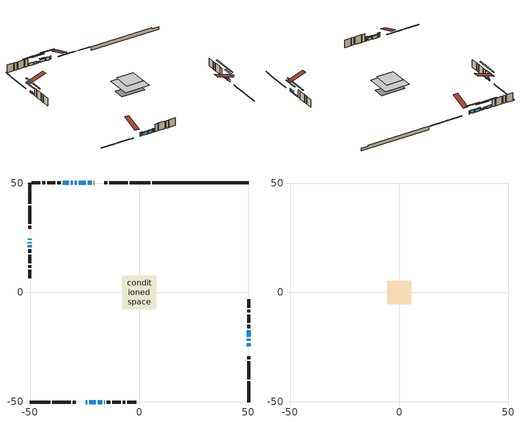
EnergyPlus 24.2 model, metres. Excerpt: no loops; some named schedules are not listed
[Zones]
conditioned space
 floor outside (Floor1 construction): -1.6,-1.6 -1.6,1.6 1.6,1.6 1.6,-1.6 z0.87
 floor adiabatic (AdiabaticFloorConstruction): -7.75,-7.75 -7.75,7.75 7.75,7.75 7.75,-7.75 z3.31
 floor foundation (Slab1 construction): -7.57,-3.46 -7.57,3.46 7.57,3.46 7.57,-3.46 z-1.32
 wall outside (RimJoist1 construction): 5.07,50.15 -4.38,50.15 / -50.15,-50.15 -40.69,-50.15 / -50.15,50.15 -50.15,40.69 / 50.15,-50.15 50.15,-40.69 z0.87:1.17
 wall outside (RimJoist2 construction): -5.31,50.15 -13.67,50.15 / -39.76,-50.15 -31.4,-50.15 / -50.15,39.76 -50.15,31.4 / 50.15,-39.76 50.15,-31.4 z0.87:1.17
 wall outside (RimJoist3 construction): -14.6,50.15 -15.92,50.15 / -30.47,-50.15 -29.15,-50.15 / -50.15,30.47 -50.15,29.15 / 50.15,-30.47 50.15,-29.15 z0.87:1.17
 wall outside (AdiabaticWallConstruction 1): -20.57,50.15 -20.87,50.15 z0.87:2.9
 wall outside (AdiabaticWallConstruction): -24.51,-50.15 -23.89,-50.15 / 50.15,-24.5 50.15,-23.13 / -22.97,-50.15 -19.92,-50.15 / -24.56,50.15 -27.61,50.15 z0.87:2.6; -21.8,50.15 -23.63,50.15 z0.87:2.85; -50.15,24.51 -50.15,24.04 / -50.15,23.12 -50.15,22.66 z0.87:1.79; 50.15,-22.2 50.15,-21.29 z0.87:2.09; -18.99,-50.15 -16.96,-50.15 z0.87:2.7; 50.15,-20.36 50.15,-17.31 / -50.15,21.73 -50.15,20.72 z0.87:1.48; -16.03,-50.15 -15.72,-50.15 z0.87:2.65; -28.54,50.15 -29.45,50.15 z0.87:1.99; -30.38,50.15 -31.3,50.15 z0.87:2.4; -32.22,50.15 -34.97,50.15 z0.87:2.39
 wall outside (Wall1 construction): -35.9,50.15 -37.45,50.15 / -14.79,-50.15 -13.24,-50.15 / -50.15,19.79 -50.15,18.23 / 50.15,-16.39 50.15,-14.83 z0.87:5.75
 wall outside (Wall2 construction): -38.38,50.15 -42.21,50.15 / -12.31,-50.15 -8.49,-50.15 / -50.15,17.3 -50.15,13.48 / 50.15,-13.9 50.15,-10.08 z0.87:5.75
 wall outside (Wall3 construction): -43.13,50.15 -44.31,50.15 / -7.56,-50.15 -6.38,-50.15 / -50.15,12.55 -50.15,11.38 / 50.15,-9.15 50.15,-7.97 z0.87:5.75
 wall outside (Wall4 construction): -45.24,50.15 -49.22,50.15 / -5.45,-50.15 -1.47,-50.15 / -50.15,10.45 -50.15,6.47 / 50.15,-7.04 50.15,-3.06 z0.87:5.75
 wall foundation (FoundationWall1 construction): 6,50.15,-1.32 6,50.15,0.87 45.73,50.15,0.87 45.73,50.15,0.31 50.15,50.15,0.31 50.15,50.15,-1.32
 window (WindowConstruction 12): -24.5,-50.15 -23.89,-50.15 z0.87:2.6
 window (WindowConstruction 5): -21.8,50.15 -23.63,50.15 z0.87:2.85
 window (WindowConstruction 6): 50.15,-24.5 50.15,-23.13 z0.87:2.6
 window (WindowConstruction 7): -50.15,24.5 -50.15,24.05 z0.87:1.78
 window (WindowConstruction 8): -22.97,-50.15 -19.92,-50.15 z0.87:2.6
 window (WindowConstruction 9): -24.56,50.15 -27.61,50.15 z0.87:2.6
 window (WindowConstruction 10): 50.15,-22.2 50.15,-21.29 z0.87:2.09
 window (WindowConstruction): -18.99,-50.15 -16.96,-50.15 z0.87:2.7
 window (WindowConstruction 11): -50.15,23.12 -50.15,22.66 z0.87:1.78
 window (WindowConstruction 13): 50.15,-20.36 50.15,-17.31 z0.87:1.48
 window (WindowConstruction 14): -50.15,21.73 -50.15,20.72 z0.87:1.48
 window (WindowConstruction 1): -16.03,-50.15 -15.72,-50.15 z0.87:2.65
 window (WindowConstruction 2): -28.54,50.15 -29.45,50.15 z0.87:1.99
 window (WindowConstruction 3): -30.38,50.15 -31.29,50.15 z0.87:2.39
 window (WindowConstruction 4): -32.22,50.15 -34.97,50.15 z0.87:2.39
 door (Door): -20.57,50.15 -20.87,50.15 z0.87:2.9
 ceiling adiabatic (AdiabaticFloorConstruction): 7.75,-7.75 7.75,7.75 -7.75,7.75 -7.75,-7.75 z3.31
attic - vented
 floor to conditioned space (Floor2 construction Reversed): -5.44,-5.44 -5.44,5.44 5.44,5.44 5.44,-5.44 z5.75
 roof outside (Roof1 construction): -19.64,50.15,5.75 -19.64,39.55,9.28 -16.85,39.55,9.28 -16.85,50.15,5.75; -25.43,-50.15,5.75 -25.43,-39.55,9.28 -28.23,-39.55,9.28 -28.23,-50.15,5.75; -50.15,25.43,5.75 -39.55,25.43,9.28 -39.55,28.23,9.28 -50.15,28.23,5.75; 50.15,-25.43,5.75 39.55,-25.43,9.28 39.55,-28.23,9.28 50.15,-28.23,5.75
shading: -23.28,-50.15 -25.11,-50.15 -25.11,-50.76 -23.28,-50.76 z3.21; -27.29,50.15 -18.14,50.15 -18.14,50.76 -27.29,50.76 z6.51; 50.15,-19.47 50.15,-28.16 50.76,-28.16 50.76,-19.47 z6.26; -50.15,20.39 -50.15,28.16 -50.76,28.16 -50.76,20.39 z5.45; -19.62,-50.15 -23.26,-50.15 -23.26,-50.44 -19.62,-50.44 z2.9; -27.91,50.15 -24.26,50.15 -24.26,50.76 -27.91,50.76 z2.9; 50.15,-20.99 50.15,-22.5 50.76,-22.5 50.76,-20.99 z2.39; -16.66,-50.15 -19.29,-50.15 -19.29,-50.76 -16.66,-50.76 z3; -50.15,22.36 -50.15,23.42 -50.76,23.42 -50.76,22.36 z2.08; 50.15,-10.61 50.15,-27.07 50.76,-27.07 50.76,-10.61 z8.19; -50.15,14.01 -50.15,28.44 -50.76,28.44 -50.76,14.01 z8.19; -15.11,-50.15 -16.64,-50.15 -16.64,-50.76 -15.11,-50.76 z3.26; -33.11,50.15 -24.88,50.15 -24.88,50.76 -33.11,50.76 z5.65; -34.95,50.15 -26.72,50.15 -26.72,50.76 -34.95,50.76 z6.05; -38.63,50.15 -28.56,50.15 -28.56,50.76 -38.63,50.76 z6.05
[Building]
Building 1: Terrain=Suburbs
[Site:Location]
Montreal Intl AP_QC: Latitude {deg}=45.47; Longitude {deg}=-73.74; Time Zone {hr}=-5; Elevation {m}=36; Keep Site Location Information=Yes
[Site:GroundTemperature:Shallow]
2.07863, -0.316383, -0.508184, 0.628371, 5.19101, 9.73239, 13.6695, 16.1636, 16.3755, 14.347, 10.5102, 6.10817
[Site:WaterMainsTemperature]
Calculation Method=Schedule; Temperature Schedule=mains temperature schedule
[Material] Roughness=Rough; Thermal Absorptance=0.9
Name | Thickness {m} | Conductivity {W/m-K} | Density {kg/m3} | Specific Heat {J/kg-K} | Solar Absorptance | Visible Absorptance
asphalt or fiberglass shingles | 0.00635 | 0.162714 | 1121.4 | 1465.45 | 0.84 | 0.84
ceiling loosefill ins | 0.169333 | 0.0480833 | 16.02 | 1046.75 | 0.7 | 0.7
ceiling stud and cavity | 0.1397 | 0.279354 | 65.682 | 1177.47 | 0.7 | 0.7
concrete 4.0 in. | 0.1016 | 1.803125 | 2242.8 | 837.4 | 0.7 | 0.7
concrete 8.0 in. | 0.2032 | 1.803125 | 2242.8 | 837.4 | 0.7 | 0.7
door material | 0.04445 | 0.053851 | 512.64 | 1214.23 | 0.7 | 0.7
exterior vertical ins | 0.0589396 | 0.029427 | 32.04 | 1214.23 | 0.7 | 0.7
floor covering | 0.0127 | 0.0433444 | 54.468 | 1339.84 | 0.6 | 0.6
floor rigid ins; rim joist rigid ins; wall rigid ins | 0.051816 | 0.029427 | 32.04 | 1214.23 | 0.7 | 0.7
floor rigid ins 1; wall rigid ins 1 | 0.512978 | 0.029427 | 32.04 | 1214.23 | 0.7 | 0.7
floor stud and cavity | 0.1397 | 0.0821983 | 92.3553 | 1139.71 | 0.7 | 0.7
floor stud and cavity 1 | 0.1397 | 1.75129 | 37.0049 | 1207.88 | 0.7 | 0.7
furniture material conditioned space 1 | 0.1524 | 0.115458 | 640.8 | 1214.23 | 0.6 | 0.6
gypsum board | 0.0127 | 0.160291 | 801 | 837.4 | 0.6 | 0.6
gypsum board 1 | 0.0127 | 0.160291 | 801 | 837.4 | 0.7 | 0.7
osb sheathing 0.5 in. | 0.0127 | 0.115458 | 512.64 | 1214.23 | 0.7 | 0.7
osb sheathing 0.75 in. | 0.01905 | 0.115458 | 512.64 | 1214.23 | 0.7 | 0.7
osb sheathing 2.0 in. | 0.0508 | 0.115458 | 512.64 | 1214.23 | 0.7 | 0.7
rim joist rigid ins 1 | 0.103632 | 0.029427 | 32.04 | 1214.23 | 0.7 | 0.7
rim joist stud and cavity | 0.0508 | 0.0409464 | 125.044 | 1163.47 | 0.6 | 0.6
rim joist stud and cavity 1 | 0.0508 | 0.130792 | 125.044 | 1163.47 | 0.6 | 0.6
wall stud and cavity | 0.1397 | 0.155567 | 139.0536 | 1170.24 | 0.7 | 0.7
wall stud and cavity 1 | 0.1397 | 0.219778 | 139.0536 | 1170.24 | 0.7 | 0.7
wall stud and cavity 2 | 0.1397 | 0.160931 | 139.0536 | 1170.24 | 0.7 | 0.7
wall stud and cavity 3 | 0.1397 | 0.220388 | 139.0536 | 1170.24 | 0.7 | 0.7
wall stud and cavity 4 | 0.0889 | 0.380278 | 52.3479 | 1209.89 | 0.7 | 0.7
wall stud and cavity 5 | 0.0889 | 0.391764 | 83.0341 | 1211.67 | 0.7 | 0.7
wood siding | 0.0254 | 0.102417 | 544.68 | 1172.36 | 0 | 0
wood siding 1; wood siding 2; wood siding 3 | 0.0254 | 0.102417 | 544.68 | 1172.36 | 0.7 | 0.7
[WindowMaterial:SimpleGlazingSystem]
Name | U-Factor {W/m2-K} | Solar Heat Gain Coefficient
WindowMaterial | 2.929848 | 0.61
WindowMaterial 1 | 3.07293 | 0.36
WindowMaterial 10 | 2.958238 | 0.63
WindowMaterial 11 | 3.03035 | 0.48
WindowMaterial 2 | 2.95597 | 0.57
WindowMaterial 3 | 3.01842 | 0.49
WindowMaterial 4 | 2.94348 | 0.59
WindowMaterial 5 | 2.97868 | 0.59
WindowMaterial 6 | 2.91338 | 0.63
WindowMaterial 7 | 3.02467 | 0.46
WindowMaterial 8 | 2.90827 | 0.64
WindowMaterial 9 | 2.95256 | 0.58
[Construction]
AdiabaticFloorConstruction: floor stud and cavity 1, floor rigid ins 1, osb sheathing 0.75 in., floor covering
AdiabaticWallConstruction: wood siding 2, wall rigid ins 1, wall stud and cavity 4, gypsum board
AdiabaticWallConstruction 1: wood siding 3, wall rigid ins 1, wall stud and cavity 4, gypsum board
Door: door material
Floor1 construction: floor stud and cavity, floor rigid ins, osb sheathing 0.75 in., floor covering
Floor2 construction Reversed: gypsum board, ceiling stud and cavity, ceiling loosefill ins
FoundationWall1 construction: concrete 8.0 in., gypsum board 1
furniture construction conditioned space 1: furniture material conditioned space 1
PartitionWallConstruction: gypsum board, wall stud and cavity 5, gypsum board
RimJoist1 construction; RimJoist2 construction: wood siding 1, rim joist rigid ins, osb sheathing 2.0 in., rim joist stud and cavity
RimJoist3 construction: wood siding 1, rim joist rigid ins 1, osb sheathing 2.0 in., rim joist stud and cavity 1
Roof1 construction: asphalt or fiberglass shingles
Slab1 construction: concrete 4.0 in.
Wall1 construction: wood siding, wall rigid ins, osb sheathing 0.5 in., wall stud and cavity, gypsum board
Wall2 construction: wood siding, wall rigid ins, osb sheathing 0.5 in., wall stud and cavity 1, gypsum board
Wall3 construction: wood siding, wall rigid ins, osb sheathing 0.5 in., wall stud and cavity 2, gypsum board
Wall4 construction: wood siding, wall rigid ins, osb sheathing 0.5 in., wall stud and cavity 3, gypsum board
WindowConstruction: WindowMaterial
WindowConstruction 1: WindowMaterial 1
WindowConstruction 10: WindowMaterial 9
WindowConstruction 11; WindowConstruction 7: WindowMaterial 7
WindowConstruction 12: WindowMaterial 10
WindowConstruction 13; WindowConstruction 14: WindowMaterial 11
WindowConstruction 2: WindowMaterial 2
WindowConstruction 3: WindowMaterial 3
WindowConstruction 4: WindowMaterial 4
WindowConstruction 5: WindowMaterial 5
WindowConstruction 6: WindowMaterial 6
WindowConstruction 8; WindowConstruction 9: WindowMaterial 8
[Zone] Multiplier=1; Part of Total Floor Area=Yes
Name | Volume {m3}
attic - vented | 67.8924
conditioned space | 862.9
[Space]
Name | Zone | Volume {m3}
attic - vented 1 | attic - vented | 67.8924
conditioned space 1 | conditioned space | 862.9
[ZoneInfiltration:EffectiveLeakageArea]
infil attic - vented 1: Zone or Space=attic - vented 1; Schedule=Always On Discrete; Effective Air Leakage Area {cm2}=4735.6; Stack Coefficient=0.000245652; Wind Coefficient=1.05896e-05
[ZoneMixing]
whole house fan mix: Zone or Space=attic - vented; Schedule=Always On Continuous; Design Flow Rate Calculation Method=Flow/Zone; Design Flow Rate {m3/s}=0; Source Zone or Space=conditioned space
[SurfaceProperty:ExposedFoundationPerimeter]
Slab1: Exposed Perimeter Calculation Method=TotalExposedPerimeter; Total Exposed Perimeter {m}=44.144
[InternalMass] Zone or ZoneList=conditioned space; Space or SpaceList=conditioned space 1
Name | Construction | Surface Area {m2}
furniture mass conditioned space 1 | furniture construction conditioned space 1 | 142.192
partition wall mass | PartitionWallConstruction | 355.48
[Lights]
interior lighting: Zone or ZoneList or Space or SpaceList=conditioned space 1; Schedule=interior lighting schedule; Design Level Calculation Method=LightingLevel; Lighting Level {W}=343.2; Return Air Fraction=0; Fraction Radiant=0.6; Fraction Visible=0.2; Fraction Replaceable=1
[People]
occupants: Zone or ZoneList or Space or SpaceList=conditioned space 1; Number of People Schedule=occupants schedule; Number of People Calculation Method=People; Number of People=3; Fraction Radiant=0.314171; Sensible Heat Fraction=0.56303; Activity Level Schedule=occupants activity schedule; Carbon Dioxide Generation Rate {m3/s-W}=0; Enable ASHRAE 55 Comfort Warnings=No; Mean Radiant Temperature Calculation Type=EnclosureAveraged
[ElectricEquipment] Zone or ZoneList or Space or SpaceList=conditioned space 1; Design Level Calculation Method=EquipmentLevel
Name | Schedule | Design Level {W} | Fraction Latent | Fraction Radiant | Fraction Lost
clothes dryer | clothes dryer schedule | 140.772 | 0.015 | 0.081 | 0.85
clothes washer | clothes washer schedule | 32.1985 | 0.03 | 0.162 | 0.7
cooking range | cooking range schedule | 215.147 | 0.08 | 0.432 | 0.2
dishwasher | dishwasher schedule | 66.8632 | 0.3 | 0.18 | 0.4
fridge | fridge schedule | 72.9452 | 0 | 0.6 | 0
mech vent house fan | mech vent house fan schedule | 1125 | 0 | 0 | 0.944444
mech vent house fan cfis | mech vent house fan cfis schedule | 0 | 0 | 0 | 0
misc plug loads | misc plug loads schedule | 494.7 | 0.045 | 0.513 | 0.1
whole house fan | Always On Discrete | 0 | 0 | 0 | 1
[OtherEquipment] Zone or ZoneList or Space or SpaceList=conditioned space 1; Design Level Calculation Method=EquipmentLevel
Name | Fuel Type | Schedule | Design Level {W} | Fraction Latent | Fraction Radiant | Fraction Lost
clothes dryer 1 | Electricity | clothes dryer schedule | 0 | 0.015 | 0.081 | 0.85
cooking range 1 | Electricity | cooking range schedule | 0 | 0.08 | 0.432 | 0.2
general water use latent | None | general water use schedule | 62.594 | 1 | 0 | 0
general water use sensible | None | general water use schedule | -61.6891 | 0 | 0.6 | 0
mech vent house fan latent load | None | Always On Discrete | 0 | 1 | 0 | 0
mech vent house fan sensible load | None | Always On Discrete | 0 | 0 | 0 | 0
water heater energy adjustment1 | Electricity | Always On Discrete | 0.01 | 0 | 0 | 1
[ZoneInfiltration:DesignFlowRate] Zone or ZoneList or Space or SpaceList=conditioned space 1; Schedule=Always On Discrete; Design Flow Rate Calculation Method=Flow/Zone; Design Flow Rate {m3/s}=0
infil flow; natural vent flow; whole house fan flow
[Foundation:Kiva]
Foundation Kiva 1: Initial Indoor Air Temperature {C}=21; Wall Height Above Grade {m}=0.869991; Wall Depth Below Slab {m}=0.2032; Custom Block Material Name 1=exterior vertical ins; Custom Block Depth 1 {m}=2.189988; Custom Block X Position 1 {m}=0.2159; Custom Block Z Position 1 {m}=0
[Foundation:Kiva:Settings]
Soil Conductivity {W/m-K}=0.849921; Soil Density {kg/m3}=1842.3; Soil Specific Heat {J/kg-K}=418.7; Ground Solar Absorptivity=0.9; Ground Thermal Absorptivity=0.9; Ground Surface Roughness {m}=0.03; Far-Field Width {m}=40; Deep-Ground Boundary Condition=ZeroFlux; Deep-Ground Depth {m}=40; Minimum Cell Dimension {m}=0.2; Maximum Cell Growth Coefficient=3; Simulation Timestep=Timestep
[Exterior:Lights]
exterior lighting: Schedule=exterior lighting schedule; Design Level {W}=75.6
[Schedule:Constant]
Name | Hourly Value
Always On Continuous; mech vent house fan schedule; mech vent house fan cfis schedule; Always On Discrete | 1
occupants activity schedule | 117.228
fridge schedule | 0
[Schedule:Week:Daily]
interior lighting schedule Week Rule - Jan1-Jan27: interior lighting schedule day, interior lighting schedule day, interior lighting schedule day, interior lighting schedule day, interior lighting schedule day, interior lighting schedule day, interior lighting schedule day, interior lighting schedule default day, interior lighting schedule default day, interior lighting schedule default day, interior lighting schedule default day, interior lighting schedule default day
interior lighting schedule Week Rule - Jan28-Feb3: interior lighting schedule day, interior lighting schedule day, interior lighting schedule day, interior lighting schedule day, interior lighting schedule day 1, interior lighting schedule day 1, interior lighting schedule day 1, interior lighting schedule default day, interior lighting schedule default day, interior lighting schedule default day, interior lighting schedule default day, interior lighting schedule default day
interior lighting schedule Week Rule - Feb4-Feb24: interior lighting schedule day 1, interior lighting schedule day 1, interior lighting schedule day 1, interior lighting schedule day 1, interior lighting schedule day 1, interior lighting schedule day 1, interior lighting schedule day 1, interior lighting schedule default day, interior lighting schedule default day, interior lighting schedule default day, interior lighting schedule default day, interior lighting schedule default day
interior lighting schedule Week Rule - Feb25-Mar3: interior lighting schedule day 1, interior lighting schedule day 1, interior lighting schedule day 1, interior lighting schedule day 1, interior lighting schedule day 2, interior lighting schedule day 2, interior lighting schedule day 2, interior lighting schedule default day, interior lighting schedule default day, interior lighting schedule default day, interior lighting schedule default day, interior lighting schedule default day
interior lighting schedule Week Rule - Mar4-Mar31: interior lighting schedule day 2, interior lighting schedule day 2, interior lighting schedule day 2, interior lighting schedule day 2, interior lighting schedule day 2, interior lighting schedule day 2, interior lighting schedule day 2, interior lighting schedule default day, interior lighting schedule default day, interior lighting schedule default day, interior lighting schedule default day, interior lighting schedule default day
interior lighting schedule Week Rule - Apr1-Apr28: interior lighting schedule day 3, interior lighting schedule day 3, interior lighting schedule day 3, interior lighting schedule day 3, interior lighting schedule day 3, interior lighting schedule day 3, interior lighting schedule day 3, interior lighting schedule default day, interior lighting schedule default day, interior lighting schedule default day, interior lighting schedule default day, interior lighting schedule default day
interior lighting schedule Week Rule - Apr29-May5: interior lighting schedule day 3, interior lighting schedule day 3, interior lighting schedule day 4, interior lighting schedule day 4, interior lighting schedule day 4, interior lighting schedule day 4, interior lighting schedule day 4, interior lighting schedule default day, interior lighting schedule default day, interior lighting schedule default day, interior lighting schedule default day, interior lighting schedule default day
interior lighting schedule Week Rule - May6-May26: interior lighting schedule day 4, interior lighting schedule day 4, interior lighting schedule day 4, interior lighting schedule day 4, interior lighting schedule day 4, interior lighting schedule day 4, interior lighting schedule day 4, interior lighting schedule default day, interior lighting schedule default day, interior lighting schedule default day, interior lighting schedule default day, interior lighting schedule default day
interior lighting schedule Week Rule - May27-Jun2: interior lighting schedule day 4, interior lighting schedule day 4, interior lighting schedule day 4, interior lighting schedule day 4, interior lighting schedule day 4, interior lighting schedule day 5, interior lighting schedule day 5, interior lighting schedule default day, interior lighting schedule default day, interior lighting schedule default day, interior lighting schedule default day, interior lighting schedule default day
interior lighting schedule Week Rule - Jun3-Jun30: interior lighting schedule day 5, interior lighting schedule day 5, interior lighting schedule day 5, interior lighting schedule day 5, interior lighting schedule day 5, interior lighting schedule day 5, interior lighting schedule day 5, interior lighting schedule default day, interior lighting schedule default day, interior lighting schedule default day, interior lighting schedule default day, interior lighting schedule default day
interior lighting schedule Week Rule - Jul1-Jul28: interior lighting schedule day 6, interior lighting schedule day 6, interior lighting schedule day 6, interior lighting schedule day 6, interior lighting schedule day 6, interior lighting schedule day 6, interior lighting schedule day 6, interior lighting schedule default day, interior lighting schedule default day, interior lighting schedule default day, interior lighting schedule default day, interior lighting schedule default day
interior lighting schedule Week Rule - Jul29-Aug4: interior lighting schedule day 6, interior lighting schedule day 6, interior lighting schedule day 6, interior lighting schedule day 7, interior lighting schedule day 7, interior lighting schedule day 7, interior lighting schedule day 7, interior lighting schedule default day, interior lighting schedule default day, interior lighting schedule default day, interior lighting schedule default day, interior lighting schedule default day
interior lighting schedule Week Rule - Aug5-Aug25: interior lighting schedule day 7, interior lighting schedule day 7, interior lighting schedule day 7, interior lighting schedule day 7, interior lighting schedule day 7, interior lighting schedule day 7, interior lighting schedule day 7, interior lighting schedule default day, interior lighting schedule default day, interior lighting schedule default day, interior lighting schedule default day, interior lighting schedule default day
interior lighting schedule Week Rule - Aug26-Sep1: interior lighting schedule day 7, interior lighting schedule day 7, interior lighting schedule day 7, interior lighting schedule day 7, interior lighting schedule day 7, interior lighting schedule day 7, interior lighting schedule day 8, interior lighting schedule default day, interior lighting schedule default day, interior lighting schedule default day, interior lighting schedule default day, interior lighting schedule default day
interior lighting schedule Week Rule - Sep2-Sep29: interior lighting schedule day 8, interior lighting schedule day 8, interior lighting schedule day 8, interior lighting schedule day 8, interior lighting schedule day 8, interior lighting schedule day 8, interior lighting schedule day 8, interior lighting schedule default day, interior lighting schedule default day, interior lighting schedule default day, interior lighting schedule default day, interior lighting schedule default day
interior lighting schedule Week Rule - Sep30-Oct6: interior lighting schedule day 8, interior lighting schedule day 9, interior lighting schedule day 9, interior lighting schedule day 9, interior lighting schedule day 9, interior lighting schedule day 9, interior lighting schedule day 9, interior lighting schedule default day, interior lighting schedule default day, interior lighting schedule default day, interior lighting schedule default day, interior lighting schedule default day
interior lighting schedule Week Rule - Oct7-Oct27: interior lighting schedule day 9, interior lighting schedule day 9, interior lighting schedule day 9, interior lighting schedule day 9, interior lighting schedule day 9, interior lighting schedule day 9, interior lighting schedule day 9, interior lighting schedule default day, interior lighting schedule default day, interior lighting schedule default day, interior lighting schedule default day, interior lighting schedule default day
interior lighting schedule Week Rule - Oct28-Nov3: interior lighting schedule day 9, interior lighting schedule day 9, interior lighting schedule day 9, interior lighting schedule day 9, interior lighting schedule day 10, interior lighting schedule day 10, interior lighting schedule day 10, interior lighting schedule default day, interior lighting schedule default day, interior lighting schedule default day, interior lighting schedule default day, interior lighting schedule default day
interior lighting schedule Week Rule - Nov4-Nov24: interior lighting schedule day 10, interior lighting schedule day 10, interior lighting schedule day 10, interior lighting schedule day 10, interior lighting schedule day 10, interior lighting schedule day 10, interior lighting schedule day 10, interior lighting schedule default day, interior lighting schedule default day, interior lighting schedule default day, interior lighting schedule default day, interior lighting schedule default day
interior lighting schedule Week Rule - Nov25-Dec1: interior lighting schedule day 10, interior lighting schedule day 10, interior lighting schedule day 10, interior lighting schedule day 10, interior lighting schedule day 10, interior lighting schedule day 10, interior lighting schedule day 11, interior lighting schedule default day, interior lighting schedule default day, interior lighting schedule default day, interior lighting schedule default day, interior lighting schedule default day
interior lighting schedule Week Rule - Dec2-Dec31: interior lighting schedule day 11, interior lighting schedule day 11, interior lighting schedule day 11, interior lighting schedule day 11, interior lighting schedule day 11, interior lighting schedule day 11, interior lighting schedule day 11, interior lighting schedule default day, interior lighting schedule default day, interior lighting schedule default day, interior lighting schedule default day, interior lighting schedule default day
occupants schedule Week Rule - Jan1-Dec31: occupants schedule day, occupants schedule day, occupants schedule day, occupants schedule day, occupants schedule day, occupants schedule day, occupants schedule day, occupants schedule default day, occupants schedule default day, occupants schedule default day, occupants schedule default day, occupants schedule default day
clothes dryer schedule Week Rule - Jan1-Dec31: clothes dryer schedule day, clothes dryer schedule day, clothes dryer schedule day, clothes dryer schedule day, clothes dryer schedule day, clothes dryer schedule day, clothes dryer schedule day, clothes dryer schedule default day, clothes dryer schedule default day, clothes dryer schedule default day, clothes dryer schedule default day, clothes dryer schedule default day
clothes washer schedule Week Rule - Jan1-Dec31: clothes washer schedule day, clothes washer schedule day, clothes washer schedule day, clothes washer schedule day, clothes washer schedule day, clothes washer schedule day, clothes washer schedule day, clothes washer schedule default day, clothes washer schedule default day, clothes washer schedule default day, clothes washer schedule default day, clothes washer schedule default day
cooking range schedule Week Rule - Jan1-Dec31: cooking range schedule day, cooking range schedule day, cooking range schedule day, cooking range schedule day, cooking range schedule day, cooking range schedule day, cooking range schedule day, cooking range schedule default day, cooking range schedule default day, cooking range schedule default day, cooking range schedule default day, cooking range schedule default day
dishwasher schedule Week Rule - Jan1-Dec31: dishwasher schedule day, dishwasher schedule day, dishwasher schedule day, dishwasher schedule day, dishwasher schedule day, dishwasher schedule day, dishwasher schedule day, dishwasher schedule default day, dishwasher schedule default day, dishwasher schedule default day, dishwasher schedule default day, dishwasher schedule default day
misc plug loads schedule Week Rule - Jan1-Dec31: misc plug loads schedule day, misc plug loads schedule day, misc plug loads schedule day, misc plug loads schedule day, misc plug loads schedule day, misc plug loads schedule day, misc plug loads schedule day, misc plug loads schedule default day, misc plug loads schedule default day, misc plug loads schedule default day, misc plug loads schedule default day, misc plug loads schedule default day
general water use schedule Week Rule - Jan1-Dec31: general water use schedule day, general water use schedule day, general water use schedule day, general water use schedule day, general water use schedule day, general water use schedule day, general water use schedule day, general water use schedule default day, general water use schedule default day, general water use schedule default day, general water use schedule default day, general water use schedule default day
exterior lighting schedule Week Rule - Jan1-Jan27: exterior lighting schedule day, exterior lighting schedule day, exterior lighting schedule day, exterior lighting schedule day, exterior lighting schedule day, exterior lighting schedule day, exterior lighting schedule day, exterior lighting schedule default day, exterior lighting schedule default day, exterior lighting schedule default day, exterior lighting schedule default day, exterior lighting schedule default day
exterior lighting schedule Week Rule - Jan28-Feb3: exterior lighting schedule day, exterior lighting schedule day, exterior lighting schedule day, exterior lighting schedule day, exterior lighting schedule day 1, exterior lighting schedule day 1, exterior lighting schedule day 1, exterior lighting schedule default day, exterior lighting schedule default day, exterior lighting schedule default day, exterior lighting schedule default day, exterior lighting schedule default day
exterior lighting schedule Week Rule - Feb4-Feb24: exterior lighting schedule day 1, exterior lighting schedule day 1, exterior lighting schedule day 1, exterior lighting schedule day 1, exterior lighting schedule day 1, exterior lighting schedule day 1, exterior lighting schedule day 1, exterior lighting schedule default day, exterior lighting schedule default day, exterior lighting schedule default day, exterior lighting schedule default day, exterior lighting schedule default day
exterior lighting schedule Week Rule - Feb25-Mar3: exterior lighting schedule day 1, exterior lighting schedule day 1, exterior lighting schedule day 1, exterior lighting schedule day 1, exterior lighting schedule day 2, exterior lighting schedule day 2, exterior lighting schedule day 2, exterior lighting schedule default day, exterior lighting schedule default day, exterior lighting schedule default day, exterior lighting schedule default day, exterior lighting schedule default day
exterior lighting schedule Week Rule - Mar4-Mar31: exterior lighting schedule day 2, exterior lighting schedule day 2, exterior lighting schedule day 2, exterior lighting schedule day 2, exterior lighting schedule day 2, exterior lighting schedule day 2, exterior lighting schedule day 2, exterior lighting schedule default day, exterior lighting schedule default day, exterior lighting schedule default day, exterior lighting schedule default day, exterior lighting schedule default day
exterior lighting schedule Week Rule - Apr1-Apr28: exterior lighting schedule day 3, exterior lighting schedule day 3, exterior lighting schedule day 3, exterior lighting schedule day 3, exterior lighting schedule day 3, exterior lighting schedule day 3, exterior lighting schedule day 3, exterior lighting schedule default day, exterior lighting schedule default day, exterior lighting schedule default day, exterior lighting schedule default day, exterior lighting schedule default day
exterior lighting schedule Week Rule - Apr29-May5: exterior lighting schedule day 3, exterior lighting schedule day 3, exterior lighting schedule day 4, exterior lighting schedule day 4, exterior lighting schedule day 4, exterior lighting schedule day 4, exterior lighting schedule day 4, exterior lighting schedule default day, exterior lighting schedule default day, exterior lighting schedule default day, exterior lighting schedule default day, exterior lighting schedule default day
exterior lighting schedule Week Rule - May6-May26: exterior lighting schedule day 4, exterior lighting schedule day 4, exterior lighting schedule day 4, exterior lighting schedule day 4, exterior lighting schedule day 4, exterior lighting schedule day 4, exterior lighting schedule day 4, exterior lighting schedule default day, exterior lighting schedule default day, exterior lighting schedule default day, exterior lighting schedule default day, exterior lighting schedule default day
exterior lighting schedule Week Rule - May27-Jun2: exterior lighting schedule day 4, exterior lighting schedule day 4, exterior lighting schedule day 4, exterior lighting schedule day 4, exterior lighting schedule day 4, exterior lighting schedule day 5, exterior lighting schedule day 5, exterior lighting schedule default day, exterior lighting schedule default day, exterior lighting schedule default day, exterior lighting schedule default day, exterior lighting schedule default day
exterior lighting schedule Week Rule - Jun3-Jun30: exterior lighting schedule day 5, exterior lighting schedule day 5, exterior lighting schedule day 5, exterior lighting schedule day 5, exterior lighting schedule day 5, exterior lighting schedule day 5, exterior lighting schedule day 5, exterior lighting schedule default day, exterior lighting schedule default day, exterior lighting schedule default day, exterior lighting schedule default day, exterior lighting schedule default day
exterior lighting schedule Week Rule - Jul1-Jul28: exterior lighting schedule day 6, exterior lighting schedule day 6, exterior lighting schedule day 6, exterior lighting schedule day 6, exterior lighting schedule day 6, exterior lighting schedule day 6, exterior lighting schedule day 6, exterior lighting schedule default day, exterior lighting schedule default day, exterior lighting schedule default day, exterior lighting schedule default day, exterior lighting schedule default day
exterior lighting schedule Week Rule - Jul29-Aug4: exterior lighting schedule day 6, exterior lighting schedule day 6, exterior lighting schedule day 6, exterior lighting schedule day 7, exterior lighting schedule day 7, exterior lighting schedule day 7, exterior lighting schedule day 7, exterior lighting schedule default day, exterior lighting schedule default day, exterior lighting schedule default day, exterior lighting schedule default day, exterior lighting schedule default day
exterior lighting schedule Week Rule - Aug5-Aug25: exterior lighting schedule day 7, exterior lighting schedule day 7, exterior lighting schedule day 7, exterior lighting schedule day 7, exterior lighting schedule day 7, exterior lighting schedule day 7, exterior lighting schedule day 7, exterior lighting schedule default day, exterior lighting schedule default day, exterior lighting schedule default day, exterior lighting schedule default day, exterior lighting schedule default day
exterior lighting schedule Week Rule - Aug26-Sep1: exterior lighting schedule day 7, exterior lighting schedule day 7, exterior lighting schedule day 7, exterior lighting schedule day 7, exterior lighting schedule day 7, exterior lighting schedule day 7, exterior lighting schedule day 8, exterior lighting schedule default day, exterior lighting schedule default day, exterior lighting schedule default day, exterior lighting schedule default day, exterior lighting schedule default day
exterior lighting schedule Week Rule - Sep2-Sep29: exterior lighting schedule day 8, exterior lighting schedule day 8, exterior lighting schedule day 8, exterior lighting schedule day 8, exterior lighting schedule day 8, exterior lighting schedule day 8, exterior lighting schedule day 8, exterior lighting schedule default day, exterior lighting schedule default day, exterior lighting schedule default day, exterior lighting schedule default day, exterior lighting schedule default day
exterior lighting schedule Week Rule - Sep30-Oct6: exterior lighting schedule day 8, exterior lighting schedule day 9, exterior lighting schedule day 9, exterior lighting schedule day 9, exterior lighting schedule day 9, exterior lighting schedule day 9, exterior lighting schedule day 9, exterior lighting schedule default day, exterior lighting schedule default day, exterior lighting schedule default day, exterior lighting schedule default day, exterior lighting schedule default day
[Schedule:Year]
interior lighting schedule: interior lighting schedule Week Rule - Jan1-Jan27, 1, 1, 1, 27, interior lighting schedule Week Rule - Jan28-Feb3, 1, 28, 2, 3, interior lighting schedule Week Rule - Feb4-Feb24, 2, 4, 2, 24, interior lighting schedule Week Rule - Feb25-Mar3, 2, 25, 3, 3, interior lighting schedule Week Rule - Mar4-Mar31, 3, 4, 3, 31, interior lighting schedule Week Rule - Apr1-Apr28, 4, 1, 4, 28, interior lighting schedule Week Rule - Apr29-May5, 4, 29, 5, 5, interior lighting schedule Week Rule - May6-May26, 5, 6, 5, 26, interior lighting schedule Week Rule - May27-Jun2, 5, 27, 6, 2, interior lighting schedule Week Rule - Jun3-Jun30, 6, 3, 6, 30, interior lighting schedule Week Rule - Jul1-Jul28, 7, 1, 7, 28, interior lighting schedule Week Rule - Jul29-Aug4, 7, 29, 8, 4, interior lighting schedule Week Rule - Aug5-Aug25, 8, 5, 8, 25, interior lighting schedule Week Rule - Aug26-Sep1, 8, 26, 9, 1, interior lighting schedule Week Rule - Sep2-Sep29, 9, 2, 9, 29, interior lighting schedule Week Rule - Sep30-Oct6, 9, 30, 10, 6, interior lighting schedule Week Rule - Oct7-Oct27, 10, 7, 10, 27, interior lighting schedule Week Rule - Oct28-Nov3, 10, 28, 11, 3, interior lighting schedule Week Rule - Nov4-Nov24, 11, 4, 11, 24, interior lighting schedule Week Rule - Nov25-Dec1, 11, 25, 12, 1, interior lighting schedule Week Rule - Dec2-Dec31, 12, 2, 12, 31
occupants schedule: occupants schedule Week Rule - Jan1-Dec31, 1, 1, 12, 31
clothes dryer schedule: clothes dryer schedule Week Rule - Jan1-Dec31, 1, 1, 12, 31
clothes washer schedule: clothes washer schedule Week Rule - Jan1-Dec31, 1, 1, 12, 31
cooking range schedule: cooking range schedule Week Rule - Jan1-Dec31, 1, 1, 12, 31
dishwasher schedule: dishwasher schedule Week Rule - Jan1-Dec31, 1, 1, 12, 31
misc plug loads schedule: misc plug loads schedule Week Rule - Jan1-Dec31, 1, 1, 12, 31
general water use schedule: general water use schedule Week Rule - Jan1-Dec31, 1, 1, 12, 31
exterior lighting schedule: exterior lighting schedule Week Rule - Jan1-Jan27, 1, 1, 1, 27, exterior lighting schedule Week Rule - Jan28-Feb3, 1, 28, 2, 3, exterior lighting schedule Week Rule - Feb4-Feb24, 2, 4, 2, 24, exterior lighting schedule Week Rule - Feb25-Mar3, 2, 25, 3, 3, exterior lighting schedule Week Rule - Mar4-Mar31, 3, 4, 3, 31, exterior lighting schedule Week Rule - Apr1-Apr28, 4, 1, 4, 28, exterior lighting schedule Week Rule - Apr29-May5, 4, 29, 5, 5, exterior lighting schedule Week Rule - May6-May26, 5, 6, 5, 26, exterior lighting schedule Week Rule - May27-Jun2, 5, 27, 6, 2, exterior lighting schedule Week Rule - Jun3-Jun30, 6, 3, 6, 30, exterior lighting schedule Week Rule - Jul1-Jul28, 7, 1, 7, 28, exterior lighting schedule Week Rule - Jul29-Aug4, 7, 29, 8, 4, exterior lighting schedule Week Rule - Aug5-Aug25, 8, 5, 8, 25, exterior lighting schedule Week Rule - Aug26-Sep1, 8, 26, 9, 1, exterior lighting schedule Week Rule - Sep2-Sep29, 9, 2, 9, 29, exterior lighting schedule Week Rule - Sep30-Oct6, 9, 30, 10, 6, exterior lighting schedule Week Rule - Oct7-Oct27, 10, 7, 10, 27, exterior lighting schedule Week Rule - Oct28-Nov3, 10, 28, 11, 3, exterior lighting schedule Week Rule - Nov4-Nov24, 11, 4, 11, 24, exterior lighting schedule Week Rule - Nov25-Dec1, 11, 25, 12, 1, exterior lighting schedule Week Rule - Dec2-Dec31, 12, 2, 12, 31
[Schedule:Compact]
mains temperature schedule: Through: 01/01, For: AllDays, Until: 24:00, 6.56833, Through: 01/02, For: AllDays, Until: 24:00, 6.48722, Through: 01/03, For: AllDays, Until: 24:00, 6.40722, Through: 01/04, For: AllDays, Until: 24:00, 6.32889, Through: 01/05, For: AllDays, Until: 24:00, 6.25167, Through: 01/06, For: AllDays, Until: 24:00, 6.17611, Through: 01/07, For: AllDays, Until: 24:00, 6.10222, Through: 01/08, For: AllDays, Until: 24:00, 6.02944, Through: 01/09, For: AllDays, Until: 24:00, 5.95833, Through: 01/10, For: AllDays, Until: 24:00, 5.88889, Through: 01/11, For: AllDays, Until: 24:00, 5.82056, Through: 01/12, For: AllDays, Until: 24:00, 5.75444, Through: 01/13, For: AllDays, Until: 24:00, 5.68944, Through: 01/14, For: AllDays, Until: 24:00, 5.62611, Through: 01/15, For: AllDays, Until: 24:00, 5.56444, Through: 01/16, For: AllDays, Until: 24:00, 5.50444, Through: 01/17, For: AllDays, Until: 24:00, 5.44611, Through: 01/18, For: AllDays, Until: 24:00, 5.38944, Through: 01/19, For: AllDays, Until: 24:00, 5.33389, Through: 01/20, For: AllDays, Until: 24:00, 5.28111, Through: 01/21, For: AllDays, Until: 24:00, 5.22944, Through: 01/22, For: AllDays, Until: 24:00, 5.17944, Through: 01/23, For: AllDays, Until: 24:00, 5.13111, Through: 01/24, For: AllDays, Until: 24:00, 5.085, Through: 01/25, For: AllDays, Until: 24:00, 5.04056, Through: 01/26, For: AllDays, Until: 24:00, 4.99778, Through: 01/27, For: AllDays, Until: 24:00, 4.95667, Through: 01/28, For: AllDays, Until: 24:00, 4.91778, Through: 01/29, For: AllDays, Until: 24:00, 4.88056, Through: 01/30, For: AllDays, Until: 24:00, 4.845, Through: 01/31, For: AllDays, Until: 24:00, 4.81167, Through: 02/01, For: AllDays, Until: 24:00, 4.77944, Through: 02/02, For: AllDays, Until: 24:00, 4.75, Through: 02/03, For: AllDays, Until: 24:00, 4.72167, Through: 02/04, For: AllDays, Until: 24:00, 4.69611, Through: 02/05, For: AllDays, Until: 24:00, 4.67167, Through: 02/06, For: AllDays, Until: 24:00, 4.64944, Through: 02/07, For: AllDays, Until: 24:00, 4.62889, Through: 02/08, For: AllDays, Until: 24:00, 4.61056, Through: 02/09, For: AllDays, Until: 24:00, 4.59389, Through: 02/10, For: AllDays, Until: 24:00, 4.57944, Through: 02/11, For: AllDays, Until: 24:00, 4.56667, Through: 02/12, For: AllDays, Until: 24:00, 4.55611, Through: 02/13, For: AllDays, Until: 24:00, 4.54722, Through: 02/14, For: AllDays, Until: 24:00, 4.54056, Through: 02/15, For: AllDays, Until: 24:00, 4.53556, Through: 02/16, For: AllDays, Until: 24:00, 4.53278, Through: 02/17, For: AllDays, Until: 24:00, 4.53167, Through: 02/18, For: AllDays, Until: 24:00, 4.53278, Through: 02/19, For: AllDays, Until: 24:00, 4.53556, Through: 02/20, For: AllDays, Until: 24:00, 4.54056, Through: 02/21, For: AllDays, Until: 24:00, 4.54722, Through: 02/22, For: AllDays, Until: 24:00, 4.55611, Through: 02/23, For: AllDays, Until: 24:00, 4.56667, Through: 02/24, For: AllDays, Until: 24:00, 4.57944, Through: 02/25, For: AllDays, Until: 24:00, 4.59389, Through: 02/26, For: AllDays, Until: 24:00, 4.61056, Through: 02/27, For: AllDays, Until: 24:00, 4.62889, Through: 02/28, For: AllDays, Until: 24:00, 4.64889, Through: 03/01, For: AllDays, Until: 24:00, 4.67111, Through: 03/02, For: AllDays, Until: 24:00, 4.69556, Through: 03/03, For: AllDays, Until: 24:00, 4.72167, Through: 03/04, For: AllDays, Until: 24:00, 4.74944, Through: 03/05, For: AllDays, Until: 24:00, 4.77944, Through: 03/06, For: AllDays, Until: 24:00, 4.81111, Through: 03/07, For: AllDays, Until: 24:00, 4.84444, Through: 03/08, For: AllDays, Until: 24:00, 4.88, Through: 03/09, For: AllDays, Until: 24:00, 4.91722, Through: 03/10, For: AllDays, Until: 24:00, 4.95611, Through: 03/11, For: AllDays, Until: 24:00, 4.99722, Through: 03/12, For: AllDays, Until: 24:00, 5.04, Through: 03/13, For: AllDays, Until: 24:00, 5.08444, Through: 03/14, For: AllDays, Until: 24:00, 5.13056, Through: 03/15, For: AllDays, Until: 24:00, 5.17889, Through: 03/16, For: AllDays, Until: 24:00, 5.22833, Through: 03/17, For: AllDays, Until: 24:00, 5.28, Through: 03/18, For: AllDays, Until: 24:00, 5.33333, Through: 03/19, For: AllDays, Until: 24:00, 5.38833, Through: 03/20, For: AllDays, Until: 24:00, 5.445, Through: 03/21, For: AllDays, Until: 24:00, 5.50333, Through: 03/22, For: AllDays, Until: 24:00, 5.56333, Through: 03/23, For: AllDays, Until: 24:00, 5.625, Through: 03/24, For: AllDays, Until: 24:00, 5.68833, Through: 03/25, For: AllDays, Until: 24:00, 5.75333, Through: 03/26, For: AllDays, Until: 24:00, 5.81944, Through: 03/27, For: AllDays, Until: 24:00, 5.88778, Through: 03/28, For: AllDays, Until: 24:00, 5.95722, Through: 03/29, For: AllDays, Until: 24:00, 6.02833, Through: 03/30, For: AllDays, Until: 24:00, 6.10111, Through: 03/31, For: AllDays, Until: 24:00, 6.175, Through: 04/01, For: AllDays, Until: 24:00, 6.25056, Through: 04/02, For: AllDays, Until: 24:00, 6.32778, Through: 04/03, For: AllDays, Until: 24:00, 6.40611, Through: 04/04, For: AllDays, Until: 24:00, 6.48556, Through: 04/05, For: AllDays, Until: 24:00, 6.56722, Through: 04/06, For: AllDays, Until: 24:00, 6.64944, Through: 04/07, For: AllDays, Until: 24:00, 6.73333, Through: 04/08, For: AllDays, Until: 24:00, 6.81833, Through: 04/09, For: AllDays, Until: 24:00, 6.905, Through: 04/10, For: AllDays, Until: 24:00, 6.99278, Through: 04/11, For: AllDays, Until: 24:00, 7.08111, Through: 04/12, For: AllDays, Until: 24:00, 7.17167, Through: 04/13, For: AllDays, Until: 24:00, 7.26278, Through: 04/14, For: AllDays, Until: 24:00, 7.355, Through: 04/15, For: AllDays, Until: 24:00, 7.44833, Through: 04/16, For: AllDays, Until: 24:00, 7.54278, Through: 04/17, For: AllDays, Until: 24:00, 7.63889, Through: 04/18, For: AllDays, Until: 24:00, 7.735, Through: 04/19, For: AllDays, Until: 24:00, 7.83278, Through: 04/20, For: AllDays, Until: 24:00, 7.93167, Through: 04/21, For: AllDays, Until: 24:00, 8.03111, Through: 04/22, For: AllDays, Until: 24:00, 8.13167, Through: 04/23, For: AllDays, Until: 24:00, 8.23278, Through: 04/24, For: AllDays, Until: 24:00, 8.335, Through: 04/25, For: AllDays, Until: 24:00, 8.43778, Through: 04/26, For: AllDays, Until: 24:00, 8.54167, Through: 04/27, For: AllDays, Until: 24:00, 8.64611, Through: 04/28, For: AllDays, Until: 24:00, 8.75167, Through: 04/29, For: AllDays, Until: 24:00, 8.85778, Through: 04/30, For: AllDays, Until: 24:00, 8.96444, Through: 05/01, For: AllDays, Until: 24:00, 9.07167, Through: 05/02, For: AllDays, Until: 24:00, 9.17944, Through: 05/03, For: AllDays, Until: 24:00, 9.28778, Through: 05/04, For: AllDays, Until: 24:00, 9.39667, Through: 05/05, For: AllDays, Until: 24:00, 9.50667, Through: 05/06, For: AllDays, Until: 24:00, 9.61667, Through: 05/07, For: AllDays, Until: 24:00, 9.72667, Through: 05/08, For: AllDays, Until: 24:00, 9.83778, Through: 05/09, For: AllDays, Until: 24:00, 9.94889, Through: 05/10, For: AllDays, Until: 24:00, 10.0606, Through: 05/11, For: AllDays, Until: 24:00, 10.1722, Through: 05/12, For: AllDays, Until: 24:00, 10.2844, Through: 05/13, For: AllDays, Until: 24:00, 10.3967, Through: 05/14, For: AllDays, Until: 24:00, 10.5094, Through: 05/15, For: AllDays, Until: 24:00, 10.6222, Through: 05/16, For: AllDays, Until: 24:00, 10.735, Through: 05/17, For: AllDays, Until: 24:00, 10.8478, Through: 05/18, For: AllDays, Until: 24:00, 10.9611, Through: 05/19, For: AllDays, Until: 24:00, 11.0744, Through: 05/20, For: AllDays, Until: 24:00, 11.1872, Through: 05/21, For: AllDays, Until: 24:00, 11.3006, Through: 05/22, For: AllDays, Until: 24:00, 11.4133, Through: 05/23, For: AllDays, Until: 24:00, 11.5267, Through: 05/24, For: AllDays, Until: 24:00, 11.6394, Through: 05/25, For: AllDays, Until: 24:00, 11.7522, Through: 05/26, For: AllDays, Until: 24:00, 11.8644, Through: 05/27, For: AllDays, Until: 24:00, 11.9767, Through: 05/28, For: AllDays, Until: 24:00, 12.0889, Through: 05/29, For: AllDays, Until: 24:00, 12.2006, Through: 05/30, For: AllDays, Until: 24:00, 12.3122, Through: 05/31, For: AllDays, Until: 24:00, 12.4228, Through: 06/01, For: AllDays, Until: 24:00, 12.5339, Through: 06/02, For: AllDays, Until: 24:00, 12.6439, Through: 06/03, For: AllDays, Until: 24:00, 12.7539, Through: 06/04, For: AllDays, Until: 24:00, 12.8628, Through: 06/05, For: AllDays, Until: 24:00, 12.9717, Through: 06/06, For: AllDays, Until: 24:00, 13.08, Through: 06/07, For: AllDays, Until: 24:00, 13.1878, Through: 06/08, For: AllDays, Until: 24:00, 13.2944, Through: 06/09, For: AllDays, Until: 24:00, 13.4011, Through: 06/10, For: AllDays, Until: 24:00, 13.5067, Through: 06/11, For: AllDays, Until: 24:00, 13.6117, Through: 06/12, For: AllDays, Until: 24:00, 13.7156, Through: 06/13, For: AllDays, Until: 24:00, 13.8194, Through: 06/14, For: AllDays, Until: 24:00, 13.9222, Through: 06/15, For: AllDays, Until: 24:00, 14.0239, Through: 06/16, For: AllDays, Until: 24:00, 14.125, Through: 06/17, For: AllDays, Until: 24:00, 14.225, Through: 06/18, For: AllDays, Until: 24:00, 14.3239, Through: 06/19, For: AllDays, Until: 24:00, 14.4222, Through: 06/20, For: AllDays, Until: 24:00, 14.5194, Through: 06/21, For: AllDays, Until: 24:00, 14.6156, Through: 06/22, For: AllDays, Until: 24:00, 14.7106, Through: 06/23, For: AllDays, Until: 24:00, 14.805, Through: 06/24, For: AllDays, Until: 24:00, 14.8978, Through: 06/25, For: AllDays, Until: 24:00, 14.9894, Through: 06/26, For: AllDays, Until: 24:00, 15.0806, Through: 06/27, For: AllDays, Until: 24:00, 15.17, Through: 06/28, For: AllDays, Until: 24:00, 15.2583, Through: 06/29, For: AllDays, Until: 24:00, 15.3456, Through: 06/30, For: AllDays, Until: 24:00, 15.4311, Through: 07/01, For: AllDays, Until: 24:00, 15.5161, Through: 07/02, For: AllDays, Until: 24:00, 15.5989, Through: 07/03, For: AllDays, Until: 24:00, 15.6811, Through: 07/04, For: AllDays, Until: 24:00, 15.7617, Through: 07/05, For: AllDays, Until: 24:00, 15.8411, Through: 07/06, For: AllDays, Until: 24:00, 15.9189, Through: 07/07, For: AllDays, Until: 24:00, 15.995, Through: 07/08, For: AllDays, Until: 24:00, 16.07, Through: 07/09, For: AllDays, Until: 24:00, 16.1433, Through: 07/10, For: AllDays, Until: 24:00, 16.2156, Through: 07/11, For: AllDays, Until: 24:00, 16.2861, Through: 07/12, For: AllDays, Until: 24:00, 16.355, Through: 07/13, For: AllDays, Until: 24:00, 16.4222, Through: 07/14, For: AllDays, Until: 24:00, 16.4878, Through: 07/15, For: AllDays, Until: 24:00, 16.5522, Through: 07/16, For: AllDays, Until: 24:00, 16.615, Through: 07/17, For: AllDays, Until: 24:00, 16.6756, Through: 07/18, For: AllDays, Until: 24:00, 16.735, Through: 07/19, For: AllDays, Until: 24:00, 16.7928, Through: 07/20, For: AllDays, Until: 24:00, 16.8489, Through: 07/21, For: AllDays, Until: 24:00, 16.9028, Through: 07/22, For: AllDays, Until: 24:00, 16.9556, Through: 07/23, For: AllDays, Until: 24:00, 17.0061, Through: 07/24, For: AllDays, Until: 24:00, 17.0556, Through: 07/25, For: AllDays, Until: 24:00, 17.1028, Through: 07/26, For: AllDays, Until: 24:00, 17.1483, Through: 07/27, For: AllDays, Until: 24:00, 17.1917, Through: 07/28, For: AllDays, Until: 24:00, 17.2339, Through: 07/29, For: AllDays, Until: 24:00, 17.2739, Through: 07/30, For: AllDays, Until: 24:00, 17.3122, Through: 07/31, For: AllDays, Until: 24:00, 17.3489, Through: 08/01, For: AllDays, Until: 24:00, 17.3833, Through: 08/02, For: AllDays, Until: 24:00, 17.4161, Through: 08/03, For: AllDays, Until: 24:00, 17.4467, Through: 08/04, For: AllDays, Until: 24:00, 17.4761, Through: 08/05, For: AllDays, Until: 24:00, 17.5028, Through: 08/06, For: AllDays, Until: 24:00, 17.5283, Through: 08/07, For: AllDays, Until: 24:00, 17.5517, Through: 08/08, For: AllDays, Until: 24:00, 17.5728, Through: 08/09, For: AllDays, Until: 24:00, 17.5922, Through: 08/10, For: AllDays, Until: 24:00, 17.61, Through: 08/11, For: AllDays, Until: 24:00, 17.6256, Through: 08/12, For: AllDays, Until: 24:00, 17.6394, Through: 08/13, For: AllDays, Until: 24:00, 17.6511, Through: 08/14, For: AllDays, Until: 24:00, 17.6611, Through: 08/15, For: AllDays, Until: 24:00, 17.6689, Through: 08/16, For: AllDays, Until: 24:00, 17.675, Through: 08/17, For: AllDays, Until: 24:00, 17.6789, Through: 08/18, For: AllDays, Until: 24:00, 17.6811, Through: 08/19, For: AllDays, Until: 24:00, 17.6811, Through: 08/20, For: AllDays, Until: 24:00, 17.6794, Through: 08/21, For: AllDays, Until: 24:00, 17.6756, Through: 08/22, For: AllDays, Until: 24:00, 17.67, Through: 08/23, For: AllDays, Until: 24:00, 17.6622, Through: 08/24, For: AllDays, Until: 24:00, 17.6528, Through: 08/25, For: AllDays, Until: 24:00, 17.6411, Through: 08/26, For: AllDays, Until: 24:00, 17.6278, Through: 08/27, For: AllDays, Until: 24:00, 17.6122, Through: 08/28, For: AllDays, Until: 24:00, 17.595, Through: 08/29, For: AllDays, Until: 24:00, 17.5756, Through: 08/30, For: AllDays, Until: 24:00, 17.5544, Through: 08/31, For: AllDays, Until: 24:00, 17.5311, Through: 09/01, For: AllDays, Until: 24:00, 17.5061, Through: 09/02, For: AllDays, Until: 24:00, 17.4794, Through: 09/03, For: AllDays, Until: 24:00, 17.4506, Through: 09/04, For: AllDays, Until: 24:00, 17.42, Through: 09/05, For: AllDays, Until: 24:00, 17.3878, Through: 09/06, For: AllDays, Until: 24:00, 17.3533, Through: 09/07, For: AllDays, Until: 24:00, 17.3172, Through: 09/08, For: AllDays, Until: 24:00, 17.2789, Through: 09/09, For: AllDays, Until: 24:00, 17.2389, Through: 09/10, For: AllDays, Until: 24:00, 17.1972, Through: 09/11, For: AllDays, Until: 24:00, 17.1539, Through: 09/12, For: AllDays, Until: 24:00, 17.1083, Through: 09/13, For: AllDays, Until: 24:00, 17.0617, Through: 09/14, For: AllDays, Until: 24:00, 17.0128, Through: 09/15, For: AllDays, Until: 24:00, 16.9622, Through: 09/16, For: AllDays, Until: 24:00, 16.9094, Through: 09/17, For: AllDays, Until: 24:00, 16.8556, Through: 09/18, For: AllDays, Until: 24:00, 16.8, Through: 09/19, For: AllDays, Until: 24:00, 16.7422, Through: 09/20, For: AllDays, Until: 24:00, 16.6833, Through: 09/21, For: AllDays, Until: 24:00, 16.6228, Through: 09/22, For: AllDays, Until: 24:00, 16.56, Through: 09/23, For: AllDays, Until: 24:00, 16.4961, Through: 09/24, For: AllDays, Until: 24:00, 16.4306, Through: 09/25, For: AllDays, Until: 24:00, 16.3633, Through: 09/26, For: AllDays, Until: 24:00, 16.295, Through: 09/27, For: AllDays, Until: 24:00, 16.2244, Through: 09/28, For: AllDays, Until: 24:00, 16.1528, Through: 09/29, For: AllDays, Until: 24:00, 16.0794, Through: 09/30, For: AllDays, Until: 24:00, 16.0044, Through: 10/01, For: AllDays, Until: 24:00, 15.9283, Through: 10/02, For: AllDays, Until: 24:00, 15.8511, Through: 10/03, For: AllDays, Until: 24:00, 15.7717, Through: 10/04, For: AllDays, Until: 24:00, 15.6917, Through: 10/05, For: AllDays, Until: 24:00, 15.6094, Through: 10/06, For: AllDays, Until: 24:00, 15.5267, Through: 10/07, For: AllDays, Until: 24:00, 15.4422, Through: 10/08, For: AllDays, Until: 24:00, 15.3567, Through: 10/09, For: AllDays, Until: 24:00, 15.2694, Through: 10/10, For: AllDays, Until: 24:00, 15.1811, Through: 10/11, For: AllDays, Until: 24:00, 15.0917, Through: 10/12, For: AllDays, Until: 24:00, 15.0011, Through: 10/13, For: AllDays, Until: 24:00, 14.9094, Through: 10/14, For: AllDays, Until: 24:00, 14.8167, Through: 10/15, For: AllDays, Until: 24:00, 14.7228, Through: 10/16, For: AllDays, Until: 24:00, 14.6278, Through: 10/17, For: AllDays, Until: 24:00, 14.5317, Through: 10/18, For: AllDays, Until: 24:00, 14.4344, Through: 10/19, For: AllDays, Until: 24:00, 14.3367, Through: 10/20, For: AllDays, Until: 24:00, 14.2378, Through: 10/21, For: AllDays, Until: 24:00, 14.1378, Through: 10/22, For: AllDays, Until: 24:00, 14.0367, Through: 10/23, For: AllDays, Until: 24:00, 13.935, Through: 10/24, For: AllDays, Until: 24:00, 13.8322, Through: 10/25, For: AllDays, Until: 24:00, 13.7289, Through: 10/26, For: AllDays, Until: 24:00, 13.625, Through: 10/27, For: AllDays, Until: 24:00, 13.52, Through: 10/28, For: AllDays, Until: 24:00, 13.4144, Through: 10/29, For: AllDays, Until: 24:00, 13.3083, Through: 10/30, For: AllDays, Until: 24:00, 13.2011, Through: 10/31, For: AllDays, Until: 24:00, 13.0939, Through: 11/01, For: AllDays, Until: 24:00, 12.9856, Through: 11/02, For: AllDays, Until: 24:00, 12.8767, Through: 11/03, For: AllDays, Until: 24:00, 12.7678, Through: 11/04, For: AllDays, Until: 24:00, 12.6578, Through: 11/05, For: AllDays, Until: 24:00, 12.5478, Through: 11/06, For: AllDays, Until: 24:00, 12.4372, Through: 11/07, For: AllDays, Until: 24:00, 12.3261, Through: 11/08, For: AllDays, Until: 24:00, 12.215, Through: 11/09, For: AllDays, Until: 24:00, 12.1033, Through: 11/10, For: AllDays, Until: 24:00, 11.9911, Through: 11/11, For: AllDays, Until: 24:00, 11.8789, Through: 11/12, For: AllDays, Until: 24:00, 11.7667, Through: 11/13, For: AllDays, Until: 24:00, 11.6539, Through: 11/14, For: AllDays, Until: 24:00, 11.5411, Through: 11/15, For: AllDays, Until: 24:00, 11.4278, Through: 11/16, For: AllDays, Until: 24:00, 11.315, Through: 11/17, For: AllDays, Until: 24:00, 11.2017, Through: 11/18, For: AllDays, Until: 24:00, 11.0889, Through: 11/19, For: AllDays, Until: 24:00, 10.9756, Through: 11/20, For: AllDays, Until: 24:00, 10.8622, Through: 11/21, For: AllDays, Until: 24:00, 10.7494, Through: 11/22, For: AllDays, Until: 24:00, 10.6367, Through: 11/23, For: AllDays, Until: 24:00, 10.5239, Through: 11/24, For: AllDays, Until: 24:00, 10.4111, Through: 11/25, For: AllDays, Until: 24:00, 10.2989, Through: 11/26, For: AllDays, Until: 24:00, 10.1867, Through: 11/27, For: AllDays, Until: 24:00, 10.0744, Through: 11/28, For: AllDays, Until: 24:00, 9.96333, Through: 11/29, For: AllDays, Until: 24:00, 9.85167, Through: 11/30, For: AllDays, Until: 24:00, 9.74111, Through: 12/01, For: AllDays, Until: 24:00, 9.63056, Through: 12/02, For: AllDays, Until: 24:00, 9.52056, Through: 12/03, For: AllDays, Until: 24:00, 9.41111, Through: 12/04, For: AllDays, Until: 24:00, 9.30167, Through: 12/05, For: AllDays, Until: 24:00, 9.19333, Through: 12/06, For: AllDays, Until: 24:00, 9.08556, Through: 12/07, For: AllDays, Until: 24:00, 8.97778, Through: 12/08, For: AllDays, Until: 24:00, 8.87111, Through: 12/09, For: AllDays, Until: 24:00, 8.765, Through: 12/10, For: AllDays, Until: 24:00, 8.66, Through: 12/11, For: AllDays, Until: 24:00, 8.555, Through: 12/12, For: AllDays, Until: 24:00, 8.45111, Through: 12/13, For: AllDays, Until: 24:00, 8.34833, Through: 12/14, For: AllDays, Until: 24:00, 8.24611, Through: 12/15, For: AllDays, Until: 24:00, 8.14444, Through: 12/16, For: AllDays, Until: 24:00, 8.04389, Through: 12/17, For: AllDays, Until: 24:00, 7.94444, Through: 12/18, For: AllDays, Until: 24:00, 7.84556, Through: 12/19, For: AllDays, Until: 24:00, 7.74778, Through: 12/20, For: AllDays, Until: 24:00, 7.65111, Through: 12/21, For: AllDays, Until: 24:00, 7.555, Through: 12/22, For: AllDays, Until: 24:00, 7.46056, Through: 12/23, For: AllDays, Until: 24:00, 7.36667, Through: 12/24, For: AllDays, Until: 24:00, 7.27444, Through: 12/25, For: AllDays, Until: 24:00, 7.18278, Through: 12/26, For: AllDays, Until: 24:00, 7.09278, Through: 12/27, For: AllDays, Until: 24:00, 7.00389, Through: 12/28, For: AllDays, Until: 24:00, 6.91611, Through: 12/29, For: AllDays, Until: 24:00, 6.82944, Through: 12/30, For: AllDays, Until: 24:00, 6.74389, Through: 12/31, For: AllDays, Until: 24:00, 6.66
